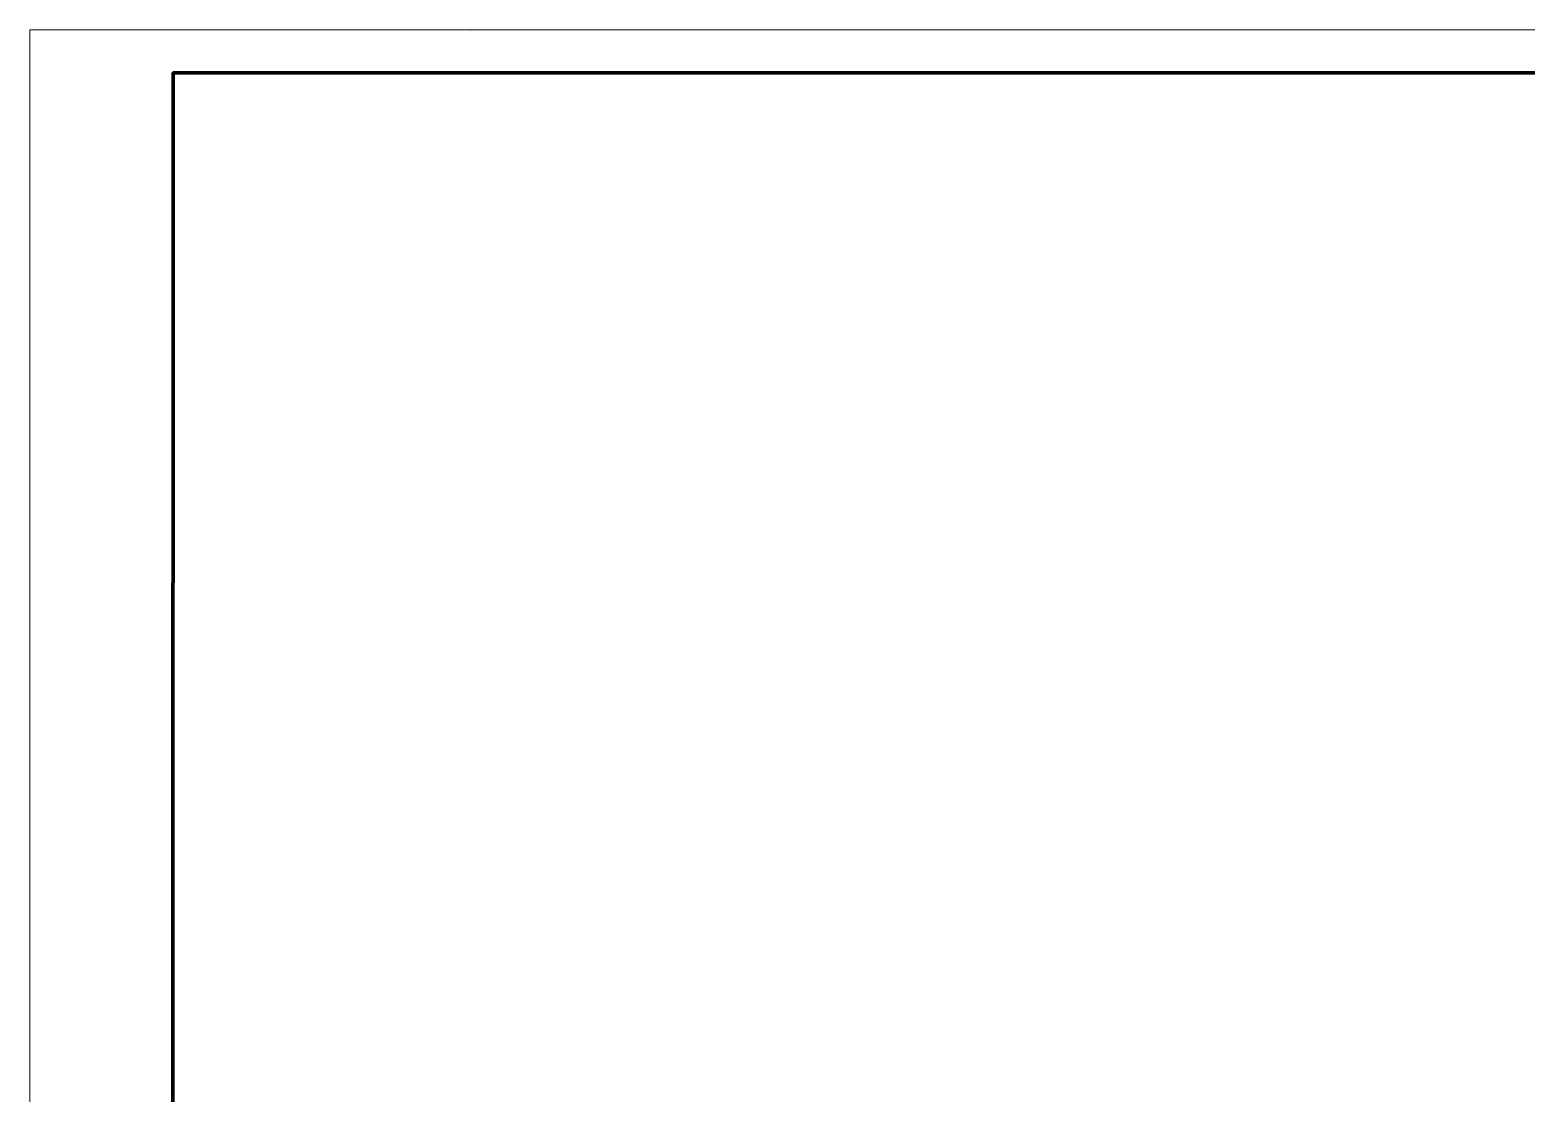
# Paper-space layout 'A3' of a CAD drawing. Header units: millimetres. Extents: x 151 to 571, y 160 to 457.
# Drawn here: x 151.4 to 360.3, y 308.5 to 457 of the extents above; entities that cross this region are included whole.
import ezdxf
from ezdxf.enums import TextEntityAlignment as Align

# ---------------------------------------------------------------- set-up
doc = ezdxf.new("R2010")
doc.units = ezdxf.units.MM
doc.header["$LTSCALE"] = 0.5
doc.layers.add('Border', color=7, linetype='Continuous', lineweight=0)
doc.layers.add('Border_TextCZ', color=7, linetype='Continuous', lineweight=0)
doc.layers.add('Border_TextCZAtr', color=7, linetype='Continuous')
doc.styles.add('Arial_1.5', font='arial.ttf', dxfattribs={"height": 1.5})
doc.styles.add('Arial_4.0', font='arial.ttf', dxfattribs={"width": 0.9, "height": 4})
doc.styles.add('Arial_6.5', font='arial.ttf', dxfattribs={"width": 0.8, "height": 6.5})

# ---------------------------------------------------------------- blocks, each defined once
blk = doc.blocks.new('A3_v03_CZ')
at = {"color": 7, "linetype": 'Continuous'}
blk.add_point((61.5, 297), dxfattribs=at)
at = {"layer": 'Border', "color": 7, "linetype": 'Continuous', "lineweight": 0, "flags": 128}
blk.add_lwpolyline([(0, 0), (420, 0), (420, 297), (0, 297)], close=True, dxfattribs=at)
at = {"layer": 'Border', "color": 7, "linetype": 'Continuous', "lineweight": 70}
blk.add_lwpolyline([(19.92, 6), (20, 291), (413.08, 291), (413, 6)], dxfattribs=at)
at = {"layer": 'Border_TextCZ', "color": 7, "linetype": 'Continuous', "lineweight": 0, "style": 'Arial_1.5'}
for tag, p in [('rev-5', (109.67, 40.69)), ('date-5', (117.07, 40.69)), ('status-5', (164.14, 40.69)), ('date-4', (117.08, 34.96)), ('rev-4', (109.67, 34.96)), ('status-4', (164.14, 34.96)), ('rev-3', (109.67, 29.23)), ('date-3', (117.07, 29.23)), ('status-3', (164.14, 29.23)), ('rev-2', (109.67, 23.54)), ('date-2', (117.07, 23.54)), ('status-2', (164.14, 23.54)), ('rev-1', (109.67, 17.86)), ('date-1', (117.07, 17.86)), ('status-1', (164.14, 17.86))]:
    blk.add_attdef(tag, text='', height=1.05, dxfattribs=at).set_placement(p, align=Align.MIDDLE)
for tag, p in [('description-5', (123.12, 40.95)), ('description-4', (123.12, 35.01)), ('description-3', (123.12, 29.28)), ('description-2', (123.12, 23.54)), ('description-1', (123.12, 17.86))]:
    blk.add_attdef(tag, text='', height=1.05, dxfattribs=at).set_placement(p, align=Align.MIDDLE_LEFT)
for tag, p in [('name1-5', (172.52, 40.69)), ('name2-5', (182.61, 40.69)), ('name3-5', (192.7, 40.69)), ('name4-5', (202.75, 40.69)), ('name1-4', (172.52, 34.96)), ('name2-4', (182.61, 34.96)), ('name3-4', (192.7, 34.96)), ('name4-4', (202.75, 34.96)), ('name1-3', (172.52, 29.23)), ('name2-3', (182.61, 29.23)), ('name3-3', (192.7, 29.23)), ('name4-3', (202.75, 29.23)), ('name1-2', (172.52, 23.54)), ('name2-2', (182.61, 23.54)), ('name3-2', (192.7, 23.54)), ('name4-2', (202.75, 23.54)), ('name1-1', (172.52, 17.86)), ('name2-1', (182.61, 17.86)), ('name3-1', (192.7, 17.86)), ('name4-1', (202.75, 17.86))]:
    blk.add_attdef(tag, text='', height=1.05, dxfattribs=at).set_placement(p, align=Align.CENTER)
at = {"layer": 'Border_TextCZAtr', "style": 'Arial_6.5', "width": 0.8}
blk.add_attdef('subject1', text='', height=4.55, dxfattribs=at).set_placement((262.5, 45.78), align=Align.MIDDLE_CENTER)
at = {"layer": 'Border_TextCZAtr', "style": 'Arial_4.0', "width": 0.9}
for tag, p in [('EXTREF', (325.01, 45.02)), ('CONFIDENT', (371.07, 45.02)), ('REPLACES', (325.01, 35.92)), ('scale', (364.58, 35.92)), ('sheet', (380.87, 35.92)), ('size', (390.78, 35.92)), ('TYPPROJ', (324.73, 26.82)), ('PROJ_NUM', (329.09, 26.82)), ('TASK', (345.83, 26.82)), ('OCD', (358.06, 26.82)), ('ISSUER', (380.87, 26.82)), ('INDICATOR', (325.01, 17.81)), ('X', (353.87, 17.81)), ('NUMBER', (358.06, 17.81)), ('FOLIO', (380.87, 17.81)), ('REV', (391.02, 17.81))]:
    blk.add_attdef(tag, text='', height=2.8, dxfattribs=at).set_placement(p, align=Align.MIDDLE_LEFT)
at = {"layer": 'Border_TextCZAtr', "style": 'Arial_4.0'}
for tag, p in [('subject2', (262.5, 37.09)), ('subject3', (262.5, 31.49)), ('subject4', (262.5, 25.89)), ('subject5', (262.5, 20.29))]:
    blk.add_attdef(tag, text='', height=2.8, dxfattribs=at).set_placement(p, align=Align.MIDDLE_CENTER)
at = {"layer": 'Border_TextCZAtr', "color": 7, "linetype": 'Continuous', "lineweight": 0, "style": 'Arial_4.0', "width": 0.9, "flags": 10}
blk.add_attdef('TP-', text='', height=2.8, dxfattribs=at).set_placement((348.01, 17.81), align=Align.MIDDLE_LEFT)

psp = doc.layouts.new('A3')

# ---------------------------------------------------------------- block references
at = {"layer": 'Border'}
psp.add_blockref('A3_v03_CZ', (151.38, 159.96), dxfattribs=at)

doc.saveas('drawing.dxf')
